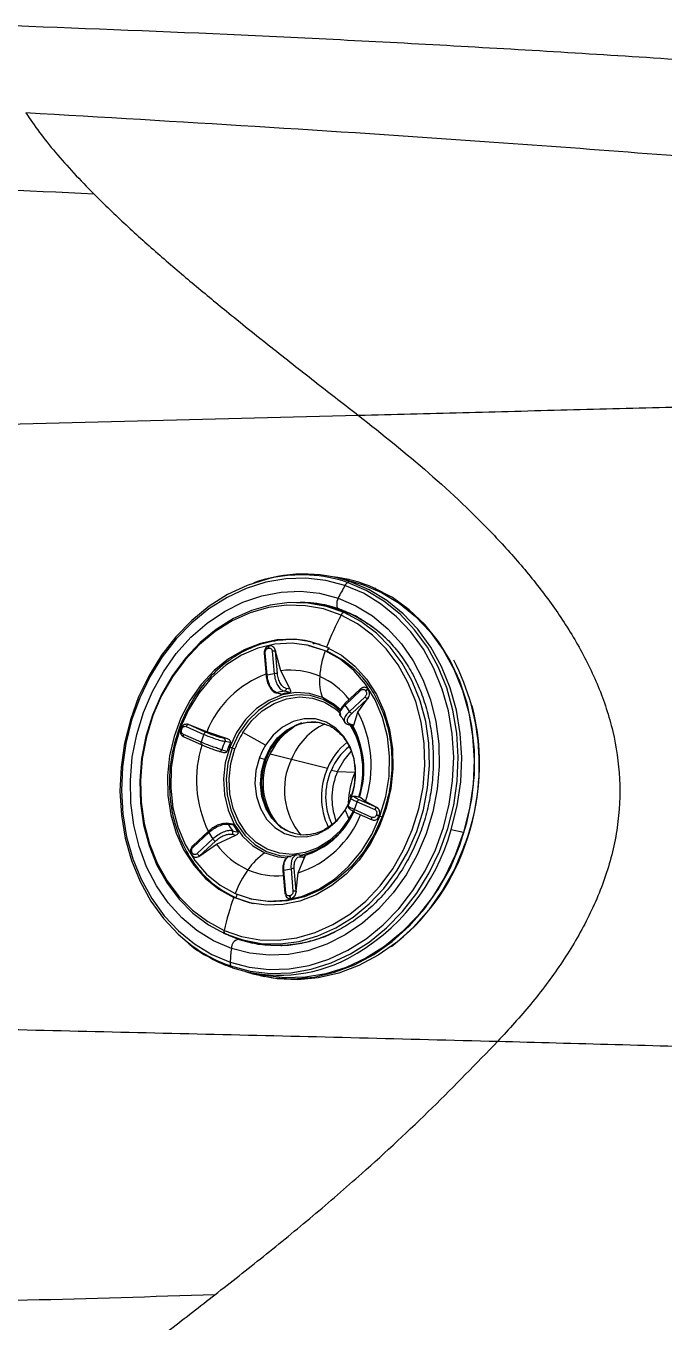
# Model space of a CAD drawing. Extents: x 939 to 1039, y 781 to 934.
# Drawn here: x 986.02 to 989.17, y 815.58 to 821.97 of the extents above; entities that cross this region are included whole.
import ezdxf

# ---------------------------------------------------------------- set-up
doc = ezdxf.new("R2010")
doc.units = 0
doc.header["$MEASUREMENT"] = 0
doc.layers.add('1', color=4, linetype='Continuous')

# ---------------------------------------------------------------- blocks, each defined once
blk = doc.blocks.new('Envoy')
at = {"layer": '1', "color": 3, "linetype": 'Continuous', "lineweight": 25}
for p, q in [((48.9506, 20.0652), (48.8899, 20.0786)), ((48.9506, 20.0652), (49.0271, 20.0438)), ((48.96, 20.0671), (48.9514, 20.069)), ((49.0914, 20.0241), (49.0834, 20.0259)), ((48.7017, 19.9547), (48.7192, 19.9549)), ((48.83, 19.9402), (48.8059, 19.9447)), ((48.9602, 19.8999), (48.9361, 19.9044)), ((48.7551, 19.7445), (48.7445, 19.7465)), ((48.7608, 19.7424), (48.8527, 19.7142)), ((49.1398, 19.7797), (49.1332, 19.7859)), ((48.5413, 19.7044), (48.5508, 19.5937)), ((48.5562, 19.5961), (48.5467, 19.7069)), ((48.5615, 19.7295), (48.5632, 19.7299)), ((48.5672, 19.74), (48.5655, 19.7397)), ((48.5814, 19.7141), (48.591, 19.6033)), ((48.5979, 19.7147), (48.5965, 19.7205)), ((48.5965, 19.7205), (48.5975, 19.7148)), ((48.607, 19.604), (48.5975, 19.7148)), ((48.5975, 19.7148), (48.5979, 19.7147)), ((48.6234, 19.6177), (48.5979, 19.7147)), ((48.8524, 19.7328), (48.8525, 19.7331)), ((48.669, 19.527), (48.6234, 19.6177)), ((48.6043, 19.5095), (48.6299, 19.5034)), ((48.6686, 19.5114), (48.6409, 19.5171)), ((48.669, 19.527), (48.6502, 19.5309)), ((49.017, 19.5289), (48.9395, 19.4565)), ((48.9412, 19.4492), (49.0187, 19.5216)), ((49.0391, 19.4902), (48.9616, 19.4178)), ((49.0418, 19.5193), (49.0428, 19.5177)), ((49.055, 19.5256), (49.056, 19.524)), ((48.9736, 19.4074), (49.0511, 19.4798)), ((49.0033, 19.4144), (49.0515, 19.4797)), ((49.0549, 19.4841), (49.0511, 19.4798)), ((49.0511, 19.4798), (49.0515, 19.4797)), ((49.0515, 19.4797), (49.0549, 19.4841)), ((48.983, 19.3506), (49.0033, 19.4144)), ((48.1307, 19.3339), (48.13, 19.332)), ((48.1347, 19.3293), (48.1354, 19.3312)), ((48.1356, 19.2998), (48.1407, 19.2945)), ((48.1451, 19.2919), (48.1407, 19.2945)), ((48.23, 19.266), (48.143, 19.3043)), ((48.1573, 19.3429), (48.2444, 19.3046)), ((48.168, 19.3525), (48.1628, 19.3541)), ((48.1628, 19.3541), (48.1676, 19.3526)), ((48.2546, 19.3143), (48.1676, 19.3526)), ((48.1676, 19.3526), (48.168, 19.3525)), ((48.2585, 19.3173), (48.168, 19.3525)), ((48.3612, 19.2822), (48.2585, 19.3173)), ((48.5476, 19.2507), (48.4367, 19.3135)), ((48.6836, 19.338), (48.6892, 19.3423)), ((48.9558, 19.3531), (48.9816, 19.3466)), ((48.983, 19.3506), (48.9646, 19.3553)), ((48.1446, 19.2921), (48.2316, 19.2538)), ((48.3612, 19.2822), (48.3428, 19.2854)), ((48.3748, 19.265), (48.3477, 19.2697)), ((48.3215, 19.2207), (48.3369, 19.2166)), ((48.3326, 19.2289), (48.3588, 19.2219)), ((48.5715, 19.2085), (48.6762, 19.183)), ((48.6762, 19.183), (48.8541, 19.1387)), ((48.8727, 19.1287), (48.9037, 19.1221)), ((48.9037, 19.1221), (48.9897, 19.1177)), ((48.9677, 18.9939), (48.9696, 19.0081)), ((49.0132, 18.9953), (48.9926, 18.9988)), ((48.9953, 18.9982), (49.0137, 18.9951)), ((49.0973, 18.9435), (49.0103, 18.9818)), ((49.0413, 18.9728), (49.0137, 18.9951)), ((48.5692, 18.9113), (48.5566, 18.935)), ((48.9407, 18.9307), (48.9593, 18.8881)), ((49.0726, 18.8952), (48.9856, 18.9335)), ((48.9872, 18.9213), (49.0742, 18.883)), ((49, 18.9721), (49.087, 18.9338)), ((49.0977, 18.9434), (49.0413, 18.9728)), ((49.0973, 18.9435), (49.1017, 18.9409)), ((49.0977, 18.9434), (49.0973, 18.9435)), ((49.1017, 18.9409), (49.0977, 18.9434)), ((48.3842, 18.8618), (48.3578, 18.8666)), ((48.3902, 18.8575), (48.3642, 18.8623)), ((49.0742, 18.883), (49.0747, 18.8828)), ((49.0796, 18.8813), (49.0747, 18.8828)), ((49.0953, 18.9088), (49.0946, 18.9069)), ((49.1094, 18.9037), (49.1087, 18.9018)), ((49.1125, 18.9012), (49.1233, 18.8988)), ((48.2667, 18.8276), (48.1892, 18.7552)), ((48.1909, 18.7479), (48.2684, 18.8204)), ((48.2888, 18.7889), (48.2113, 18.7165)), ((48.3062, 18.7628), (48.4021, 18.8076)), ((48.3836, 18.8122), (48.4021, 18.8076)), ((48.3857, 18.8292), (48.413, 18.8224)), ((49.464, 18.8353), (49.5247, 18.822)), ((48.1811, 18.7196), (48.1844, 18.7118)), ((48.1881, 18.7188), (48.1871, 18.7204)), ((48.1875, 18.7512), (48.1913, 18.7555)), ((48.2233, 18.7061), (48.3008, 18.7786)), ((48.2237, 18.706), (48.3062, 18.7628)), ((48.1836, 18.7126), (48.1846, 18.711)), ((48.2233, 18.7061), (48.2189, 18.7027)), ((48.2189, 18.7027), (48.2237, 18.706)), ((48.2237, 18.706), (48.2233, 18.7061)), ((48.6627, 18.7019), (48.6605, 18.7004)), ((48.7104, 18.71), (48.6941, 18.7075)), ((48.7092, 18.6217), (48.7405, 18.6969)), ((48.7179, 18.7085), (48.7381, 18.7044)), ((48.7217, 18.7006), (48.7405, 18.6969)), ((48.6336, 18.6324), (48.6432, 18.5216)), ((48.6486, 18.524), (48.639, 18.6348)), ((48.6738, 18.642), (48.6833, 18.5313)), ((48.6994, 18.5319), (48.6899, 18.6427)), ((48.6998, 18.5319), (48.7092, 18.6217)), ((48.6994, 18.5259), (48.6998, 18.5319)), ((48.6998, 18.5319), (48.6994, 18.5319)), ((48.6994, 18.5319), (48.6994, 18.5259)), ((48.3915, 18.5012), (48.4021, 18.4989)), ((48.4697, 18.4951), (48.4801, 18.4925)), ((48.6459, 18.5148), (48.6449, 18.5206)), ((48.6684, 18.5086), (48.6667, 18.5082)), ((48.6746, 18.4961), (48.6729, 18.4957)), ((48.4149, 18.2944), (48.3469, 18.3225)), ((48.3654, 18.3146), (48.418, 18.2937)), ((48.4804, 18.276), (48.4149, 18.2944)), ((48.4149, 18.2944), (48.418, 18.2937)), ((48.4425, 18.2894), (48.4662, 18.2834)), ((48.4626, 18.1328), (48.5233, 18.1195)), ((48.5225, 18.1155), (48.5437, 18.1109))]:
    blk.add_line(p, q, dxfattribs=at)
at = {"layer": '1', "color": 3, "linetype": 'Continuous', "lineweight": 25, "flags": 128}
for points in [[(48.5737, 20.074), (48.5561, 20.0699), (48.4572, 20.0387), (48.3613, 19.9938), (48.2699, 19.936), (48.1842, 19.8662), (48.1055, 19.7853), (48.035, 19.6945), (47.9736, 19.5952), (47.9224, 19.4888), (47.8819, 19.3768), (47.8529, 19.2609), (47.8357, 19.1428), (47.8305, 19.0242), (47.8376, 18.9068), (47.8567, 18.7924), (47.8876, 18.6825), (47.9298, 18.5789), (47.9827, 18.483), (48.0456, 18.3962), (48.1175, 18.3198), (48.1621, 18.2812)], [(48.9399, 20.0384), (48.8451, 20.0634), (48.7477, 20.0745), (48.6489, 20.0716), (48.5502, 20.0546), (48.453, 20.0239), (48.3589, 19.9798), (48.2691, 19.9231), (48.1849, 19.8545), (48.1076, 19.775), (48.0383, 19.6859), (47.9781, 19.5883), (47.9277, 19.4838), (47.888, 19.3738), (47.8594, 19.26), (47.8425, 19.1439), (47.8375, 19.0274), (47.8444, 18.9121), (47.8632, 18.7997), (47.8935, 18.6918), (47.935, 18.59), (47.987, 18.4958), (48.0487, 18.4105), (48.1193, 18.3354), (48.1978, 18.2717), (48.2829, 18.2201), (48.3735, 18.1815)], [(48.3797, 18.2495), (48.2922, 18.2871), (48.2102, 18.3377), (48.135, 18.4005), (48.0679, 18.4745), (48.0098, 18.5587), (47.9617, 18.6515), (47.9243, 18.7516), (47.8983, 18.8575), (47.884, 18.9673), (47.8817, 19.0795), (47.8914, 19.1922), (47.913, 19.3036), (47.9461, 19.412), (47.9901, 19.5158), (48.0445, 19.6131), (48.1083, 19.7026), (48.1805, 19.7828), (48.26, 19.8524), (48.3456, 19.9103), (48.4359, 19.9557), (48.5294, 19.9878), (48.6247, 20.0061), (48.7203, 20.0103), (48.8147, 20.0003), (48.9064, 19.9764)], [(48.3735, 18.1815), (48.4683, 18.1565), (48.5657, 18.1454), (48.6646, 18.1483), (48.7632, 18.1653), (48.8604, 18.196), (48.9545, 18.2401), (49.0444, 18.2968), (49.1285, 18.3654), (49.2058, 18.4449), (49.2751, 18.5341), (49.3354, 18.6316), (49.3857, 18.7361), (49.4255, 18.8461), (49.454, 18.96), (49.4709, 19.076), (49.4759, 19.1925), (49.469, 19.3078), (49.4502, 19.4202), (49.4199, 19.5281), (49.3784, 19.6299), (49.3265, 19.7242), (49.2647, 19.8094), (49.1941, 19.8845), (49.1156, 19.9483), (49.0305, 19.9998), (48.9399, 20.0384)], [(48.3762, 18.1631), (48.4727, 18.1376), (48.5719, 18.1263), (48.6725, 18.1293), (48.773, 18.1465), (48.8718, 18.1778), (48.9677, 18.2227), (49.0592, 18.2805), (49.1448, 18.3503), (49.2235, 18.4312), (49.294, 18.522), (49.3554, 18.6213), (49.4067, 18.7277), (49.4471, 18.8397), (49.4762, 18.9555), (49.4934, 19.0737), (49.4985, 19.1923), (49.4914, 19.3097), (49.4723, 19.4241), (49.4415, 19.534), (49.3993, 19.6376), (49.3463, 19.7335), (49.2835, 19.8203), (49.2116, 19.8967), (49.1317, 19.9616), (49.045, 20.0141), (48.9528, 20.0534)], [(48.4493, 18.1358), (48.4857, 18.1247), (48.5845, 18.1048), (48.6856, 18.0994), (48.7873, 18.1084), (48.8884, 18.1318), (48.9872, 18.1692), (49.0824, 18.22), (49.1726, 18.2836), (49.2564, 18.359), (49.3326, 18.445), (49.4001, 18.5405), (49.458, 18.6441), (49.5054, 18.7541), (49.5415, 18.8691), (49.5659, 18.9874), (49.5783, 19.1072), (49.5783, 19.2268), (49.5661, 19.3444), (49.5418, 19.4583), (49.5058, 19.5669), (49.4585, 19.6686), (49.4008, 19.7618), (49.3333, 19.8453), (49.2572, 19.9179), (49.1735, 19.9784), (49.0834, 20.0259)], [(49.464, 18.8353), (49.4933, 18.952), (49.5106, 19.0709), (49.5157, 19.1903), (49.5087, 19.3084), (49.4894, 19.4236), (49.4583, 19.5342), (49.4158, 19.6385), (49.3626, 19.7351), (49.2993, 19.8225), (49.2269, 19.8994), (49.1465, 19.9647), (49.0593, 20.0176), (48.9664, 20.0571)], [(49.0271, 20.0438), (49.12, 20.0042), (49.2072, 19.9514), (49.2876, 19.8861), (49.36, 19.8091), (49.4233, 19.7218), (49.4766, 19.6252), (49.519, 19.5209), (49.5501, 19.4103), (49.5694, 19.2951), (49.5765, 19.1769), (49.5713, 19.0575), (49.554, 18.9386), (49.5247, 18.822)], [(48.9361, 19.9044), (48.8486, 19.9351), (48.7575, 19.9516), (48.6645, 19.9539), (48.5711, 19.9417), (48.4789, 19.9154), (48.3895, 19.8753), (48.3045, 19.8222), (48.2252, 19.7569), (48.1531, 19.6807), (48.0893, 19.5947), (48.035, 19.5005), (47.9911, 19.3996), (47.9584, 19.2939), (47.9373, 19.185), (47.9283, 19.075), (47.9316, 18.9655), (47.947, 18.8586), (47.9743, 18.7561), (48.013, 18.6596), (48.0625, 18.571), (48.1219, 18.4915), (48.1903, 18.4228), (48.2663, 18.3658), (48.3488, 18.3216)], [(48.9207, 19.8925), (48.8347, 19.9226), (48.7453, 19.9388), (48.654, 19.941), (48.5622, 19.9291), (48.4717, 19.9032), (48.3839, 19.8639), (48.3004, 19.8117), (48.2226, 19.7476), (48.1517, 19.6727), (48.0891, 19.5883), (48.0358, 19.4958), (47.9927, 19.3967), (47.9605, 19.2929), (47.9398, 19.186), (47.931, 19.0779), (47.9342, 18.9704), (47.9493, 18.8654), (47.9761, 18.7647), (48.0142, 18.67), (48.0628, 18.5829), (48.1211, 18.5049), (48.1882, 18.4374), (48.263, 18.3814), (48.344, 18.338)], [(48.9064, 19.9764), (48.9939, 19.9388), (49.0759, 19.8882), (49.1511, 19.8254), (49.2182, 19.7514), (49.2763, 19.6673), (49.3244, 19.5744), (49.3618, 19.4743), (49.3878, 19.3684), (49.4021, 19.2586), (49.4044, 19.1464), (49.3947, 19.0337), (49.3731, 18.9223), (49.34, 18.8139), (49.296, 18.7102), (49.2416, 18.6128), (49.1778, 18.5233), (49.1056, 18.4432), (49.0261, 18.3735), (48.9405, 18.3156), (48.8502, 18.2702), (48.7567, 18.2381), (48.6614, 18.2199), (48.5658, 18.2156), (48.4714, 18.2256), (48.3797, 18.2495)], [(48.9602, 19.8999), (48.8739, 19.9302), (48.83, 19.9402)], [(48.9064, 19.9764), (48.9028, 19.9679), (48.9003, 19.959), (48.899, 19.9502), (48.8991, 19.942), (48.9005, 19.9347), (48.9031, 19.9289), (48.9069, 19.9248), (48.9115, 19.9227)], [(48.344, 18.338), (48.4299, 18.3079), (48.5194, 18.2917), (48.6107, 18.2895), (48.7024, 18.3014), (48.793, 18.3273), (48.8807, 18.3666), (48.9643, 18.4188), (49.0421, 18.4829), (49.1129, 18.5578), (49.1756, 18.6422), (49.2289, 18.7347), (49.272, 18.8338), (49.3042, 18.9376), (49.3248, 19.0445), (49.3336, 19.1526), (49.3305, 19.2601), (49.3153, 19.3651), (49.2885, 19.4658), (49.2505, 19.5605), (49.2019, 19.6476), (49.1435, 19.7256), (49.0764, 19.7931), (49.0017, 19.8491), (48.9207, 19.8925)], [(48.3488, 18.3216), (48.4364, 18.291), (48.5274, 18.2744), (48.6204, 18.2722), (48.7138, 18.2843), (48.806, 18.3107), (48.8954, 18.3507), (48.9805, 18.4038), (49.0597, 18.4691), (49.1319, 18.5454), (49.1956, 18.6313), (49.2499, 18.7256), (49.2938, 18.8264), (49.3265, 18.9322), (49.3476, 19.041), (49.3566, 19.1511), (49.3533, 19.2605), (49.3379, 19.3674), (49.3106, 19.47), (49.2719, 19.5664), (49.2224, 19.6551), (49.163, 19.7345), (49.0947, 19.8033), (49.0186, 19.8602), (48.9361, 19.9044)], [(48.8491, 19.7346), (48.7709, 19.761), (48.6893, 19.773), (48.6062, 19.7704), (48.5234, 19.7532), (48.4428, 19.7219), (48.3661, 19.677), (48.2951, 19.6196), (48.2314, 19.5511), (48.1764, 19.4729), (48.1313, 19.3867), (48.0971, 19.2945), (48.0746, 19.1984), (48.0642, 19.1005), (48.0663, 19.003), (48.0808, 18.908), (48.1073, 18.8178), (48.1453, 18.7342), (48.1939, 18.6592), (48.252, 18.5945), (48.3184, 18.5414), (48.3915, 18.5012)], [(48.8421, 19.7162), (48.7623, 19.7427), (48.6791, 19.7539), (48.5944, 19.7494), (48.5103, 19.7293), (48.4289, 19.6942), (48.3522, 19.6449), (48.2822, 19.5826), (48.2204, 19.5089), (48.1685, 19.4255), (48.1277, 19.3346)], [(48.7894, 19.7511), (48.7891, 19.7514), (48.7885, 19.7517)], [(48.8491, 19.7346), (48.9221, 19.6944), (48.9885, 19.6413), (49.0466, 19.5766), (49.0952, 19.5016), (49.1332, 19.418), (49.1597, 19.3278), (49.1742, 19.2328), (49.1763, 19.1353), (49.166, 19.0374), (49.1435, 18.9413), (49.1093, 18.8491), (49.0641, 18.7629), (49.0091, 18.6847), (48.9454, 18.6161), (48.8744, 18.5588), (48.7977, 18.5139), (48.7171, 18.4826), (48.6343, 18.4654), (48.5512, 18.4628), (48.4697, 18.4748), (48.3915, 18.5012)], [(49.1125, 18.9012), (49.1412, 18.9975), (49.157, 19.0967), (49.1596, 19.1965), (49.149, 19.2943), (49.1253, 19.3878), (49.0891, 19.4746), (49.0415, 19.5526), (48.9834, 19.62), (48.9164, 19.675), (48.8421, 19.7162)], [(48.8286, 19.4861), (48.7644, 19.5058), (48.6972, 19.5101), (48.6296, 19.4987), (48.5642, 19.4721), (48.5035, 19.4313), (48.4498, 19.3779), (48.4053, 19.314), (48.3715, 19.242)], [(48.9184, 19.418), (48.889, 19.4429), (48.8316, 19.4766), (48.7687, 19.4959), (48.703, 19.5), (48.6369, 19.4888), (48.5729, 19.4628), (48.5135, 19.4229), (48.4609, 19.3707), (48.4173, 19.3082), (48.3843, 19.2377)], [(48.4367, 19.3135), (48.4803, 19.3722), (48.5321, 19.4207), (48.5902, 19.4571), (48.6522, 19.4802), (48.716, 19.4891), (48.7791, 19.4834), (48.8392, 19.4634), (48.894, 19.4298), (48.92, 19.407)], [(48.9195, 19.424), (48.8873, 19.4517), (48.8286, 19.4861)], [(48.5441, 19.1822), (48.5712, 19.2382), (48.6077, 19.2866), (48.6519, 19.325), (48.7015, 19.3515), (48.754, 19.3648), (48.8068, 19.3641), (48.8372, 19.3571)], [(48.9702, 18.9912), (48.9872, 19.0547), (48.9921, 19.1199), (48.9845, 19.1837), (48.965, 19.2428), (48.9345, 19.2944), (48.8945, 19.3358), (48.847, 19.365), (48.7943, 19.3805), (48.7392, 19.3815), (48.6843, 19.368), (48.6324, 19.3407), (48.586, 19.301), (48.5476, 19.2507)], [(48.1277, 19.3346), (48.0991, 19.2383), (48.0832, 19.1391), (48.0806, 19.0394), (48.0913, 18.9416), (48.115, 18.8481), (48.1511, 18.7613), (48.1988, 18.6832), (48.2569, 18.6159), (48.3239, 18.5609), (48.3982, 18.5196)], [(48.1317, 19.334), (48.131, 19.334), (48.1307, 19.334), (48.1307, 19.3338), (48.1311, 19.3334), (48.1317, 19.333), (48.1327, 19.3325), (48.1339, 19.3319), (48.1354, 19.3312)], [(48.5786, 19.2399), (48.6157, 19.2885), (48.6604, 19.3268)], [(48.6604, 19.3268), (48.6605, 19.3269), (48.67, 19.3331)], [(48.3715, 19.242), (48.3498, 19.1646), (48.3411, 19.0849), (48.3457, 19.0059), (48.3634, 18.9307), (48.3934, 18.8621), (48.4348, 18.8027), (48.4858, 18.7549), (48.5445, 18.7205)], [(48.3843, 19.2377), (48.3631, 19.162), (48.3546, 19.084), (48.359, 19.0067), (48.3763, 18.9331), (48.4057, 18.8659), (48.4462, 18.8079), (48.4961, 18.7611), (48.5536, 18.7274), (48.6164, 18.7082), (48.6716, 18.7037)], [(48.9593, 18.8881), (48.9157, 18.8295), (48.8639, 18.781), (48.8058, 18.7445), (48.7438, 18.7214), (48.68, 18.7125), (48.6169, 18.7182), (48.5568, 18.7382), (48.502, 18.7719), (48.4546, 18.8178), (48.4163, 18.8744), (48.3886, 18.9395), (48.3724, 19.0106), (48.3685, 19.0851), (48.377, 19.1602), (48.3975, 19.2331)], [(48.3217, 19.2207), (48.325, 19.2198), (48.341, 19.2155)], [(48.5181, 19.1902), (48.5011, 19.1267), (48.4962, 19.0615), (48.5037, 18.9977), (48.5232, 18.9385), (48.5537, 18.887), (48.5938, 18.8456), (48.6413, 18.8164), (48.6939, 18.8009), (48.7491, 18.7999), (48.804, 18.8133), (48.8559, 18.8406), (48.9022, 18.8804), (48.9407, 18.9307)], [(48.6828, 18.8173), (48.6627, 18.8249), (48.6171, 18.8526), (48.5787, 18.8921), (48.5493, 18.9414), (48.5305, 18.9979), (48.5233, 19.059), (48.5279, 19.1215), (48.5441, 19.1822)], [(48.9037, 19.1221), (48.9338, 19.1762), (48.9701, 19.2193)], [(48.3982, 18.5196), (48.4779, 18.4931), (48.5612, 18.482), (48.6459, 18.4865), (48.73, 18.5065), (48.8113, 18.5417), (48.888, 18.591), (48.9581, 18.6532), (49.0198, 18.727), (49.0717, 18.8103), (49.1125, 18.9012)], [(49.1233, 18.8988), (49.0825, 18.8079), (49.0306, 18.7245), (48.9688, 18.6507), (48.8987, 18.5884), (48.822, 18.5391), (48.7406, 18.5039), (48.6564, 18.4838), (48.5717, 18.4793), (48.4884, 18.4905), (48.4801, 18.4925)], [(49.5247, 18.822), (49.484, 18.7093), (49.4324, 18.6021), (49.3707, 18.5022), (49.2997, 18.4108), (49.2204, 18.3294), (49.1342, 18.2591), (49.0421, 18.2009), (48.9456, 18.1558), (48.8461, 18.1243), (48.745, 18.1069), (48.6437, 18.1039), (48.5438, 18.1153), (48.5233, 18.1195)], [(49.5265, 18.7495), (49.4792, 18.6394), (49.4213, 18.5359), (49.3538, 18.4404), (49.2776, 18.3543), (49.1938, 18.279), (49.1036, 18.2154), (49.0084, 18.1645), (48.9096, 18.1272), (48.8085, 18.1038), (48.7067, 18.0947), (48.6057, 18.1002), (48.5437, 18.1109)], [(48.5445, 18.7205), (48.6087, 18.7008), (48.6569, 18.6962)], [(49.5265, 18.7495), (49.5275, 18.7493), (49.5283, 18.7492), (49.529, 18.7491), (49.5295, 18.7491), (49.5298, 18.7492), (49.5299, 18.7493), (49.5298, 18.7495), (49.5296, 18.7498)], [(48.4021, 18.4989), (48.4803, 18.4725), (48.4892, 18.4704)], [(48.6486, 18.524), (48.6468, 18.5236), (48.6453, 18.5232), (48.6442, 18.5227), (48.6435, 18.5222), (48.6432, 18.5218), (48.6433, 18.5213), (48.6439, 18.521), (48.6449, 18.5206)], [(48.418, 18.2937), (48.4784, 18.2765), (48.4835, 18.2753)]]:
    blk.add_lwpolyline(points, dxfattribs=at)
at = {"layer": '1', "color": 3, "linetype": 'Continuous', "lineweight": 25}
for centre, radius, start, end in [((48.7374, 19.3751), 0.7195, 71.43643, 110.11438), ((48.7265, 19.3886), 0.7022, 71.20275, 102.56898), ((48.8017, 19.3868), 0.6984, 66.21429, 83.72986), ((50.1946, 19.3208), 1.4455, 150.23365, 153.02668), ((48.9809, 20.0162), 0.0466, 127.05095, 151.5768), ((48.9638, 20.0398), 0.0175, 81.44011, 128.95648), ((48.718, 19.3579), 0.5971, 71.08676, 89.88391), ((48.7212, 19.3566), 0.5976, 77.63464, 89.99929), ((50.3351, 19.1556), 1.5949, 152.48039, 158.71242), ((48.9376, 19.8866), 0.0179, 94.77841, 160.9426), ((48.7116, 19.3363), 0.616, 54.41587, 66.19828), ((48.6921, 19.3085), 0.65, 47.26232, 54.44211), ((48.7843, 19.7469), 0.00429, 53.7029, 84.03671), ((48.734, 19.3016), 0.4533, 79.46759, 83.09591), ((48.5464, 19.7003), 0.00655, 87.10721, 140.90304), ((48.57, 19.7321), 0.00883, 120.58547, 196.89932), ((48.5714, 19.7325), 0.00858, 117.46273, 197.60684), ((48.5915, 19.6674), 0.0478, 82.7638, 102.17964), ((49.2674, 19.5593), 0.4533, 159.74525, 176.04436), ((50.2798, 19.1781), 1.5244, 158.68418, 159.41001), ((48.6708, 19.2621), 0.3588, 66.27115, 97.58921), ((48.4832, 19.1543), 1.1191, 338.79387, 27.44937), ((48.7246, 19.1294), 0.5026, 110.30404, 158.04593), ((48.5559, 19.5896), 0.00658, 87.23629, 140.77396), ((48.6489, 19.2366), 0.3713, 98.98021, 104.45654), ((48.601, 19.5567), 0.0478, 82.7639, 102.17945), ((49.0643, 19.5695), 0.25, 175.17673, 199.47779), ((48.6555, 19.2347), 0.39, 38.37514, 65.83908), ((48.6856, 19.2095), 0.3108, 98.27172, 105.17042), ((48.7122, 19.2037), 0.3108, 98.07294, 105.37024), ((49.0233, 19.5266), 0.00677, 159.98451, 226.60197), ((49.0608, 19.5033), 0.0254, 211.10516, 247.46912), ((49.0574, 19.5036), 0.0221, 96.32692, 134.78441), ((49.0584, 19.502), 0.0221, 96.33632, 134.75812), ((48.9458, 19.4541), 0.00676, 159.96077, 226.63403), ((48.5845, 19.1957), 0.4376, 30.48706, 35.39705), ((48.4466, 19.1569), 1.157, 339.39818, 14.51803), ((48.8367, 19.0962), 0.2869, 112.86977, 149.22569), ((48.9833, 19.4309), 0.0254, 211.11871, 247.45662), ((48.5, 19.1486), 0.5691, 342.00952, 27.83687), ((48.1378, 19.3401), 0.0113, 226.10511, 254.09562), ((48.1511, 19.2991), 0.00957, 147.44799, 227.47391), ((48.1694, 19.3404), 0.0123, 98.38745, 168.07501), ((48.7831, 19.0828), 0.5826, 157.61596, 161.67261), ((48.2564, 19.3021), 0.0124, 98.40819, 168.06652), ((48.8211, 19.0763), 0.4517, 148.32126, 159.69494), ((48.9807, 19.0579), 0.3292, 115.31749, 157.66718), ((48.6006, 19.1276), 0.4279, 342.09951, 31.65352), ((48.5919, 19.1296), 0.4397, 342.2501, 30.53136), ((48.5822, 19.1317), 0.4508, 342.38283, 29.27993), ((48.779, 19.079), 0.5715, 162.06, 206.16121), ((48.2376, 19.2609), 0.00913, 146.16745, 233.08057), ((48.7981, 19.0794), 0.4889, 157.0959, 162.19367), ((48.8245, 19.0737), 0.4887, 156.94706, 162.34148), ((48.0335, 18.2149), 1.0812, 71.07031, 71.7852), ((47.9728, 18.0385), 1.2678, 70.43191, 71.06196), ((48.8368, 19.0722), 0.3399, 148.32327, 159.69342), ((48.8552, 19.0644), 0.3195, 146.02645, 224.24081), ((48.858, 19.0675), 0.3284, 148.32385, 159.69355), ((48.5932, 19.2079), 0.0352, 94.87981, 114.47566), ((49.1518, 19.0125), 0.3233, 128.81781, 157.02568), ((49.1463, 19.0126), 0.2972, 129.13342, 157.01438), ((48.6017, 19.417), 0.2417, 249.75734, 256.22373), ((48.8489, 19.0661), 0.3203, 158.88543, 204.15402), ((48.5497, 19.2024), 0.0209, 254.59299, 271.08477), ((48.9887, 19.0311), 0.3474, 154.07622, 220.0529), ((49.167, 18.9966), 0.3436, 155.57888, 205.77346), ((49.16, 18.9982), 0.3155, 155.58085, 205.71178), ((49.1959, 18.9906), 0.3204, 155.77767, 200.36322), ((49.3645, 18.9545), 0.4088, 156.46566, 178.25556), ((49.0121, 18.9696), 0.0124, 98.4085, 168.06703), ((48.6363, 19.0786), 0.3794, 282.58574, 335.99467), ((48.6249, 19.0829), 0.393, 286.71362, 336.27301), ((48.6546, 19.1074), 0.3363, 328.29097, 335.21353), ((48.5812, 19.1218), 0.4445, 328.27645, 333.82821), ((48.9937, 18.9283), 0.00957, 147.43116, 227.4929), ((48.447, 19.1553), 0.5825, 337.61549, 341.67308), ((49.0991, 18.9313), 0.0123, 98.38827, 168.07418), ((48.6827, 19.0452), 0.3673, 209.85767, 216.02759), ((48.7093, 19.0394), 0.3673, 209.67913, 216.20542), ((48.555, 19.0964), 0.499, 287.99334, 338.13946), ((49.0807, 18.89), 0.00957, 147.445, 227.47839), ((49.1386, 19.0072), 0.1096, 246.32395, 254.17941), ((49.1395, 19.0097), 0.1101, 246.35287, 254.16735), ((48.2697, 18.8241), 0.00397, 103.42851, 250.88942), ((48.6447, 19.0419), 0.4367, 210.48422, 215.40399), ((48.3105, 18.802), 0.0254, 211.11848, 247.44362), ((48.4652, 19.1146), 1.0372, 298.10861, 344.37702), ((48.1914, 18.7137), 0.0079, 122.61499, 188.47167), ((48.1956, 18.7528), 0.00677, 159.98522, 226.60236), ((48.6222, 18.9949), 0.392, 216.29477, 245.80094), ((48.7453, 18.4372), 0.3472, 125.31787, 144.8092), ((48.5308, 19.1061), 1.0605, 306.99523, 340.36504), ((48.1903, 18.7134), 0.00587, 112.15782, 212.31591), ((48.233, 18.7296), 0.0254, 211.10618, 247.4681), ((48.8746, 18.3391), 0.5095, 144.17636, 159.24755), ((48.6057, 18.9651), 0.3581, 246.2549, 274.80595), ((48.6387, 18.6282), 0.00656, 87.13698, 140.83179), ((48.5811, 19.0011), 0.3709, 278.98153, 284.46264), ((48.6838, 18.5953), 0.0478, 82.76392, 102.17943), ((48.6934, 18.4845), 0.0478, 82.7822, 102.17791), ((49.8082, 18.0004), 1.5027, 160.53218, 167.01651), ((49.8633, 17.9843), 1.5491, 159.88724, 160.59937), ((48.683, 18.5085), 0.0163, 180.93905, 231.67676), ((48.6847, 18.5088), 0.0163, 180.93662, 231.68666), ((48.3555, 18.3325), 0.0128, 154.38326, 238.63159), ((48.6116, 18.8428), 0.7193, 231.32473, 250.89849), ((48.4236, 18.2513), 0.0439, 101.43049, 182.35299), ((48.6137, 18.8937), 0.6279, 256.40703, 296.33237), ((49.6866, 18.0967), 1.3158, 173.3294, 176.30258), ((48.4124, 18.1778), 0.039, 174.5199, 202.16182), ((48.3899, 18.1683), 0.0146, 200.98159, 254.87457), ((48.616, 18.8498), 0.7326, 251.70603, 297.45954)]:
    blk.add_arc(centre, radius, start, end, dxfattribs=at)
for points, knots in [([(51.8043, 22.5428), (51.4267, 22.5706), (50.6706, 22.6265), (49.5472, 22.6949), (48.4272, 22.7534), (47.6838, 22.7821), (47.3121, 22.7965)], [0, 0, 0, 0, 0.2496242, 0.4998664, 0.7498963, 1, 1, 1, 1]), ([(47.3666, 22.3679), (47.3881, 22.3361), (47.4313, 22.2723), (47.5114, 22.173), (47.6012, 22.0712), (47.6687, 22.0021), (47.7025, 21.9676)], [0, 0, 0, 0, 0.247934, 0.4975429, 0.7482914, 1, 1, 1, 1]), ([(51.9054, 22.0458), (51.6503, 22.0675), (51.1391, 22.111), (50.3824, 22.1706), (49.1246, 22.2644), (48.12, 22.3235), (47.3666, 22.3679)], [0, 0, 0, 0, 0.166218, 0.333078, 0.499868, 1, 1, 1, 1]), ([(47.7025, 21.9676), (47.3675, 21.983), (46.6977, 22.0137), (45.7994, 22.0355), (45.0072, 22.0421), (44.3241, 22.0397), (43.8615, 22.0314), (43.6305, 22.0273)], [0, 0, 0, 0, 0.250759, 0.501469, 0.668258, 0.834342, 1, 1, 1, 1]), ([(47.7025, 21.9676), (47.7545, 21.9168), (47.8587, 21.8149), (48.0268, 21.6653), (48.1967, 21.5204), (48.3849, 21.3656), (48.5875, 21.2037), (48.8009, 21.0362), (48.9394, 20.9288), (49.0073, 20.8762)], [0, 0, 0, 0, 0.126644, 0.254028, 0.381771, 0.509266, 0.677501, 0.841864, 1, 1, 1, 1]), ([(56.2011, 21.087), (55.9749, 21.0795), (55.5199, 21.0643), (54.8354, 21.0421), (54.2072, 21.0223), (53.6397, 21.0047), (53.1403, 20.9896), (52.6604, 20.9754), (52.1571, 20.9608), (51.6308, 20.9458), (51.0824, 20.9306), (50.5512, 20.9162), (50.032, 20.9025), (49.5171, 20.8892), (49.1778, 20.8805), (49.0073, 20.8762)], [0, 0, 0, 0, 0.0871611, 0.1753699, 0.2652968, 0.3329377, 0.4001145, 0.4655191, 0.5281642, 0.608014, 0.6870688, 0.7642561, 0.8417764, 0.9204998, 1, 1, 1, 1]), ([(49.0073, 20.8762), (48.6646, 20.8675), (47.9766, 20.8502), (47.1226, 20.8289), (46.4239, 20.8112), (45.8839, 20.7974), (45.3281, 20.7829), (44.9433, 20.7726), (44.7497, 20.7673)], [0, 0, 0, 0, 0.24452, 0.490881, 0.61587, 0.741882, 0.870175, 1, 1, 1, 1]), ([(49.0073, 20.8762), (49.1239, 20.7833), (49.3571, 20.5974), (49.6278, 20.341), (49.828, 20.1185), (49.9669, 19.9404), (50.0905, 19.7494), (50.1931, 19.5433), (50.2666, 19.3214), (50.3014, 19.0859), (50.2897, 18.8437), (50.2312, 18.6057), (50.1336, 18.3797), (50.0065, 18.1691), (49.859, 17.9722), (49.7488, 17.8521), (49.6936, 17.7919)], [0, 0, 0, 0, 0.124231, 0.248509, 0.310689, 0.372854, 0.434956, 0.497017, 0.559016, 0.620875, 0.682855, 0.745395, 0.808313, 0.87177, 0.935778, 1, 1, 1, 1]), ([(48.9102, 19.9231), (48.9238, 19.918), (48.9639, 19.903), (49.0124, 19.8795), (49.0445, 19.8559), (49.0531, 19.8496)], [0, 0, 0, 0, 0.271664, 0.805583, 1, 1, 1, 1]), ([(49.0531, 19.8496), (49.0683, 19.8393), (49.1076, 19.8127), (49.1641, 19.758), (49.2219, 19.6878), (49.2713, 19.6089), (49.312, 19.5227), (49.3431, 19.4306), (49.3644, 19.3338), (49.3755, 19.2337), (49.3762, 19.1318), (49.3665, 19.0296), (49.3466, 18.9285), (49.3167, 18.8301), (49.2774, 18.7358), (49.2291, 18.6469), (49.1727, 18.5647), (49.1089, 18.4905), (49.0387, 18.4252), (48.9631, 18.3699), (48.8832, 18.3253), (48.8002, 18.2917), (48.7152, 18.2709), (48.6496, 18.2616), (48.613, 18.2633), (48.6048, 18.2637)], [0, 0, 0, 0, 0.0292422, 0.0751597, 0.1209799, 0.166711, 0.2123681, 0.2579696, 0.3035317, 0.3490666, 0.3945842, 0.4400886, 0.4855842, 0.5310723, 0.5765527, 0.6220278, 0.6675002, 0.7129749, 0.7584605, 0.8039709, 0.8495246, 0.8951419, 0.9408457, 0.9866532, 1, 1, 1, 1]), ([(48.7721, 19.7591), (48.7668, 19.7608), (48.7272, 19.7736), (48.6478, 19.7735), (48.5386, 19.7569), (48.4325, 19.7133), (48.334, 19.6473), (48.2473, 19.5606), (48.1739, 19.4575), (48.1402, 19.3784), (48.1233, 19.3389)], [0, 0, 0, 0, 0.021408, 0.161206, 0.301006, 0.440805, 0.580603, 0.720403, 0.860201, 1, 1, 1, 1]), ([(48.7848, 19.7512), (48.7841, 19.7514), (48.7827, 19.7518), (48.7831, 19.7521), (48.7844, 19.752), (48.7849, 19.752)], [0, 0, 0, 0, 0.38283, 0.78714, 1, 1, 1, 1]), ([(48.7849, 19.752), (48.7851, 19.752), (48.7859, 19.752), (48.7874, 19.7518), (48.7885, 19.7517)], [0, 0, 0, 0, 0.259887, 1, 1, 1, 1]), ([(48.5641, 19.739), (48.5624, 19.7385), (48.559, 19.7375), (48.5528, 19.7337), (48.5464, 19.7268), (48.5425, 19.7179), (48.5411, 19.7104), (48.5412, 19.7066), (48.5413, 19.7047)], [0, 0, 0, 0, 0.130486, 0.257452, 0.505103, 0.750219, 0.873992, 1, 1, 1, 1]), ([(48.5467, 19.7069), (48.5468, 19.7097), (48.5469, 19.7155), (48.5508, 19.7228), (48.5559, 19.7277), (48.5597, 19.7289), (48.5615, 19.7295)], [0, 0, 0, 0, 0.279533, 0.55903, 0.7794222, 1, 1, 1, 1]), ([(48.5632, 19.7299), (48.5657, 19.73), (48.5706, 19.7303), (48.5765, 19.7263), (48.5803, 19.7206), (48.581, 19.7162), (48.5814, 19.7141)], [0, 0, 0, 0, 0.279659, 0.559231, 0.779607, 1, 1, 1, 1]), ([(48.5965, 19.7205), (48.5951, 19.7237), (48.5923, 19.7301), (48.5852, 19.7369), (48.5766, 19.7409), (48.5705, 19.7404), (48.5675, 19.7401)], [0, 0, 0, 0, 0.246621, 0.499406, 0.752581, 1, 1, 1, 1]), ([(48.8527, 19.7142), (48.8842, 19.6978), (48.947, 19.665), (49.0268, 19.5884), (49.092, 19.4954), (49.1393, 19.3873), (49.1672, 19.2689), (49.174, 19.1447), (49.1614, 19.0188), (49.136, 18.9388), (49.1233, 18.8988)], [0, 0, 0, 0, 0.125, 0.25, 0.374999, 0.500001, 0.624999, 0.75, 0.875001, 1, 1, 1, 1]), ([(48.5508, 19.5947), (48.5514, 19.5898), (48.5525, 19.5801), (48.5573, 19.5609), (48.5666, 19.5387), (48.579, 19.5219), (48.59, 19.513), (48.5956, 19.511), (48.5984, 19.51)], [0, 0, 0, 0, 0.126051, 0.249645, 0.49439, 0.742278, 0.869448, 1, 1, 1, 1]), ([(48.6043, 19.5095), (48.5989, 19.512), (48.5881, 19.5169), (48.5728, 19.5378), (48.5608, 19.5654), (48.5577, 19.5859), (48.5562, 19.5961)], [0, 0, 0, 0, 0.249978, 0.499962, 0.749967, 1, 1, 1, 1]), ([(48.591, 19.6033), (48.5925, 19.5931), (48.5954, 19.5726), (48.6074, 19.545), (48.6232, 19.5241), (48.635, 19.5195), (48.6409, 19.5171)], [0, 0, 0, 0, 0.250018, 0.500029, 0.750017, 1, 1, 1, 1]), ([(48.6502, 19.5309), (48.6452, 19.5329), (48.6352, 19.5369), (48.6215, 19.5545), (48.6109, 19.578), (48.6083, 19.5954), (48.607, 19.604)], [0, 0, 0, 0, 0.249813, 0.500223, 0.750499, 1, 1, 1, 1]), ([(48.5945, 19.5134), (48.5952, 19.5126), (48.5964, 19.511), (48.599, 19.5096), (48.6016, 19.5091), (48.6034, 19.5094), (48.6043, 19.5095)], [0, 0, 0, 0, 0.2595, 0.51899, 0.768507, 1, 1, 1, 1]), ([(48.6192, 19.506), (48.6194, 19.5058), (48.6204, 19.5051), (48.6225, 19.5042), (48.6251, 19.5033), (48.6277, 19.503), (48.6291, 19.5033), (48.6299, 19.5034)], [0, 0, 0, 0, 0.060665, 0.34013, 0.578664, 0.791671, 1, 1, 1, 1]), ([(48.6502, 19.5309), (48.6502, 19.5301), (48.6502, 19.5285), (48.6495, 19.5254), (48.6479, 19.5218), (48.6453, 19.5191), (48.6429, 19.5176), (48.6416, 19.5173), (48.6409, 19.5171)], [0, 0, 0, 0, 0.1247825, 0.2494189, 0.4999979, 0.7506577, 0.8753141, 1, 1, 1, 1]), ([(48.6686, 19.5114), (48.6692, 19.5116), (48.6706, 19.5119), (48.6719, 19.513), (48.6727, 19.5146), (48.673, 19.5174), (48.6722, 19.5216), (48.6701, 19.5251), (48.669, 19.527)], [0, 0, 0, 0, 0.094247, 0.190505, 0.298294, 0.424506, 0.70159, 1, 1, 1, 1]), ([(49.0401, 19.5362), (49.038, 19.5364), (49.0338, 19.5368), (49.0275, 19.5354), (49.0216, 19.5327), (49.0183, 19.5298), (49.0166, 19.5284)], [0, 0, 0, 0, 0.251156, 0.501708, 0.751066, 1, 1, 1, 1]), ([(49.0187, 19.5216), (49.0208, 19.5232), (49.0252, 19.5263), (49.0322, 19.5265), (49.038, 19.524), (49.0406, 19.5208), (49.0418, 19.5193)], [0, 0, 0, 0, 0.279501, 0.559028, 0.779422, 1, 1, 1, 1]), ([(49.055, 19.5256), (49.053, 19.528), (49.0489, 19.533), (49.0405, 19.5366), (49.0315, 19.5369), (49.0261, 19.534), (49.0235, 19.5327)], [0, 0, 0, 0, 0.247534, 0.500823, 0.753653, 1, 1, 1, 1]), ([(49.0428, 19.5177), (49.044, 19.5153), (49.0463, 19.5104), (49.0459, 19.5021), (49.0434, 19.4951), (49.0405, 19.4918), (49.0391, 19.4902)], [0, 0, 0, 0, 0.2796549, 0.5592249, 0.7795872, 1, 1, 1, 1]), ([(49.0549, 19.4842), (49.0565, 19.4872), (49.0597, 19.4933), (49.0614, 19.5042), (49.0606, 19.5151), (49.0575, 19.5211), (49.056, 19.524)], [0, 0, 0, 0, 0.246583, 0.499384, 0.752569, 1, 1, 1, 1]), ([(48.9397, 19.4564), (48.9346, 19.451), (48.9244, 19.4402), (48.9158, 19.4234), (48.9127, 19.4087), (48.9157, 19.4018), (48.9172, 19.3987)], [0, 0, 0, 0, 0.257752, 0.515419, 0.776447, 1, 1, 1, 1]), ([(48.9179, 19.3968), (48.9177, 19.3969), (48.9136, 19.3992), (48.9145, 19.4106), (48.9218, 19.4289), (48.9347, 19.4424), (48.9412, 19.4492)], [0, 0, 0, 0, 0.0145178, 0.3429937, 0.6714791, 1, 1, 1, 1]), ([(48.6699, 19.3328), (48.6845, 19.3408), (48.7141, 19.3569), (48.7614, 19.3665), (48.8028, 19.367), (48.8267, 19.359), (48.8357, 19.356)], [0, 0, 0, 0, 0.269357, 0.547505, 0.829223, 1, 1, 1, 1]), ([(48.917, 19.3976), (48.9228, 19.3894), (48.9301, 19.3788), (48.9368, 19.3674), (48.9382, 19.3648)], [0, 0, 0, 0, 0.779225, 1, 1, 1, 1]), ([(48.9616, 19.4178), (48.9552, 19.4111), (48.9425, 19.3977), (48.9338, 19.3788), (48.9366, 19.3702), (48.9379, 19.3661)], [0, 0, 0, 0, 0.340779, 0.681521, 1, 1, 1, 1]), ([(48.9379, 19.3657), (48.9401, 19.3628), (48.9444, 19.3568), (48.9524, 19.3541), (48.9564, 19.3527)], [0, 0, 0, 0, 0.496128, 1, 1, 1, 1]), ([(48.9646, 19.3553), (48.9604, 19.3572), (48.9522, 19.3609), (48.9506, 19.3739), (48.9573, 19.3902), (48.9682, 19.4017), (48.9736, 19.4074)], [0, 0, 0, 0, 0.249815, 0.500222, 0.750483, 1, 1, 1, 1]), ([(48.1233, 19.3389), (48.1103, 19.2977), (48.0841, 19.2153), (48.0711, 19.0856), (48.0782, 18.9577), (48.1069, 18.8357), (48.1556, 18.7243), (48.2228, 18.6285), (48.305, 18.5496), (48.3697, 18.5158), (48.4021, 18.4989)], [0, 0, 0, 0, 0.125, 0.249999, 0.375, 0.5, 0.625, 0.75, 0.875, 1, 1, 1, 1]), ([(48.13, 19.3319), (48.1294, 19.3301), (48.1282, 19.3264), (48.1275, 19.3187), (48.1289, 19.3092), (48.1333, 19.3011), (48.1383, 19.296), (48.1414, 19.2943), (48.143, 19.2935)], [0, 0, 0, 0, 0.125581, 0.249094, 0.494064, 0.741997, 0.869192, 1, 1, 1, 1]), ([(48.1628, 19.3541), (48.1596, 19.3543), (48.1532, 19.3547), (48.1441, 19.3506), (48.1363, 19.3437), (48.1332, 19.3372), (48.1317, 19.334)], [0, 0, 0, 0, 0.246607, 0.499378, 0.752588, 1, 1, 1, 1]), ([(48.143, 19.3043), (48.1409, 19.3056), (48.1367, 19.3082), (48.1336, 19.3153), (48.1329, 19.3227), (48.1341, 19.3271), (48.1347, 19.3293)], [0, 0, 0, 0, 0.27947, 0.559014, 0.779396, 1, 1, 1, 1]), ([(48.1354, 19.3312), (48.1367, 19.3338), (48.1392, 19.3389), (48.1455, 19.3432), (48.1519, 19.3446), (48.1555, 19.3435), (48.1573, 19.3429)], [0, 0, 0, 0, 0.279652, 0.559199, 0.779568, 1, 1, 1, 1]), ([(48.2444, 19.3046), (48.2529, 19.301), (48.2701, 19.2937), (48.2999, 19.2828), (48.328, 19.2737), (48.3411, 19.2711), (48.3477, 19.2697)], [0, 0, 0, 0, 0.250035, 0.50004, 0.750027, 1, 1, 1, 1]), ([(48.3428, 19.2854), (48.3372, 19.2865), (48.326, 19.2889), (48.302, 19.2962), (48.2765, 19.3051), (48.2619, 19.3113), (48.2546, 19.3143)], [0, 0, 0, 0, 0.2498169, 0.5002217, 0.7504957, 1, 1, 1, 1]), ([(48.5914, 19.2435), (48.5969, 19.2519), (48.6132, 19.2767), (48.6435, 19.3105), (48.671, 19.3294), (48.6836, 19.338)], [0, 0, 0, 0, 0.218782, 0.644423, 1, 1, 1, 1]), ([(48.8357, 19.356), (48.8419, 19.3544), (48.8636, 19.3489), (48.8969, 19.3271), (48.9333, 19.2918), (48.9619, 19.2467), (48.9815, 19.1948), (48.9913, 19.1382), (48.9907, 19.0796), (48.9821, 19.0304), (48.9725, 19.0022), (48.9692, 18.9926)], [0, 0, 0, 0, 0.051727, 0.181117, 0.309461, 0.436263, 0.561832, 0.686659, 0.811085, 0.93528, 1, 1, 1, 1]), ([(48.9646, 19.3553), (48.964, 19.3548), (48.9629, 19.3539), (48.9603, 19.3529), (48.958, 19.3524), (48.9567, 19.353), (48.9565, 19.353)], [0, 0, 0, 0, 0.234215, 0.468271, 0.939074, 1, 1, 1, 1]), ([(48.9805, 19.3467), (48.9806, 19.3467), (48.9809, 19.3463), (48.9817, 19.3464), (48.9827, 19.3471), (48.9829, 19.3494), (48.983, 19.3506)], [0, 0, 0, 0, 0.0157532, 0.1928243, 0.581488, 1, 1, 1, 1]), ([(48.3326, 19.2289), (48.3262, 19.2309), (48.3135, 19.2347), (48.2856, 19.2442), (48.2557, 19.2551), (48.2386, 19.2624), (48.23, 19.266)], [0, 0, 0, 0, 0.249985, 0.499967, 0.74997, 1, 1, 1, 1]), ([(48.2321, 19.2536), (48.2394, 19.2505), (48.2539, 19.2443), (48.2792, 19.2346), (48.3028, 19.2262), (48.3136, 19.223), (48.3191, 19.2214)], [0, 0, 0, 0, 0.2497792, 0.5001412, 0.750443, 1, 1, 1, 1]), ([(48.3428, 19.2854), (48.3434, 19.285), (48.3445, 19.2844), (48.3465, 19.2823), (48.3482, 19.279), (48.3487, 19.2751), (48.3485, 19.272), (48.348, 19.2705), (48.3477, 19.2697)], [0, 0, 0, 0, 0.124727, 0.2493688, 0.500016, 0.7506454, 0.8753081, 1, 1, 1, 1]), ([(48.3748, 19.265), (48.3751, 19.2658), (48.3756, 19.2673), (48.3754, 19.2698), (48.3744, 19.2723), (48.3721, 19.2757), (48.3679, 19.2796), (48.3635, 19.2813), (48.3612, 19.2822)], [0, 0, 0, 0, 0.094241, 0.19053, 0.298275, 0.42454, 0.701646, 1, 1, 1, 1]), ([(48.3191, 19.2214), (48.3199, 19.2211), (48.3215, 19.2205), (48.3233, 19.2207), (48.3242, 19.2208)], [0, 0, 0, 0, 0.481556, 1, 1, 1, 1]), ([(48.3242, 19.2208), (48.3251, 19.2211), (48.327, 19.2217), (48.3295, 19.2236), (48.3314, 19.2261), (48.3322, 19.228), (48.3326, 19.2289)], [0, 0, 0, 0, 0.259367, 0.518996, 0.768553, 1, 1, 1, 1]), ([(48.3369, 19.2166), (48.3392, 19.2159), (48.3438, 19.2146), (48.3496, 19.2151), (48.3536, 19.2164), (48.3561, 19.2178), (48.3579, 19.2196), (48.3585, 19.2212), (48.3588, 19.2219)], [0, 0, 0, 0, 0.298273, 0.57517, 0.701519, 0.809453, 0.90578, 1, 1, 1, 1]), ([(48.9692, 18.9926), (48.9656, 18.9835), (48.9547, 18.9564), (48.9301, 18.9151), (48.8937, 18.873), (48.8518, 18.8403), (48.8061, 18.8181), (48.7587, 18.8078), (48.7172, 18.8075), (48.6933, 18.8155), (48.6843, 18.8185)], [0, 0, 0, 0, 0.070492, 0.209949, 0.349454, 0.489044, 0.629116, 0.770307, 0.913307, 1, 1, 1, 1]), ([(48.9691, 18.9922), (48.9653, 18.981), (48.9604, 18.9667), (48.9546, 18.9528), (48.9533, 18.9497)], [0, 0, 0, 0, 0.779486, 1, 1, 1, 1]), ([(48.9907, 18.9988), (48.9879, 18.9988), (48.9822, 18.9989), (48.9756, 18.9971), (48.9708, 18.9942), (48.9695, 18.9917), (48.9688, 18.9904)], [0, 0, 0, 0, 0.247992, 0.498831, 0.750293, 1, 1, 1, 1]), ([(48.9699, 18.9899), (48.9695, 18.9894), (48.9683, 18.9881), (48.9784, 18.982), (48.9928, 18.9754), (49, 18.9721)], [0, 0, 0, 0, 0.20758, 0.603771, 1, 1, 1, 1]), ([(49.0103, 18.9818), (49.0041, 18.9847), (48.9917, 18.9904), (48.9831, 18.9965), (48.9833, 18.9996), (48.9913, 18.9987), (48.9953, 18.9982)], [0, 0, 0, 0, 0.249778, 0.500153, 0.750448, 1, 1, 1, 1]), ([(48.9953, 18.9982), (48.9945, 18.9985), (48.9929, 18.9991), (48.9912, 18.9988), (48.9903, 18.9987)], [0, 0, 0, 0, 0.481381, 1, 1, 1, 1]), ([(48.6843, 18.8185), (48.6781, 18.82), (48.6564, 18.8255), (48.6229, 18.8472), (48.5872, 18.883), (48.5651, 18.9136), (48.558, 18.9329), (48.5573, 18.9348)], [0, 0, 0, 0, 0.1149106, 0.4023427, 0.687462, 0.9691475, 1, 1, 1, 1]), ([(48.9543, 18.9514), (48.9542, 18.9498), (48.9538, 18.9466), (48.9601, 18.9392), (48.9708, 18.9308), (48.9811, 18.9252), (48.9862, 18.9224)], [0, 0, 0, 0, 0.25514, 0.507399, 0.755068, 1, 1, 1, 1]), ([(48.9856, 18.9335), (48.9784, 18.9368), (48.9641, 18.9434), (48.954, 18.9497), (48.9551, 18.9506), (48.9555, 18.9509)], [0, 0, 0, 0, 0.393416, 0.786805, 1, 1, 1, 1]), ([(49.087, 18.9338), (49.0891, 18.9325), (49.0933, 18.9299), (49.0964, 18.9228), (49.0971, 18.9154), (49.0959, 18.911), (49.0953, 18.9088)], [0, 0, 0, 0, 0.279497, 0.558961, 0.779407, 1, 1, 1, 1]), ([(49.1094, 18.9037), (49.1104, 18.9072), (49.1123, 18.9142), (49.1113, 18.9249), (49.1079, 18.9346), (49.1037, 18.9388), (49.1017, 18.9409)], [0, 0, 0, 0, 0.247531, 0.500892, 0.753657, 1, 1, 1, 1]), ([(48.2684, 18.8204), (48.2761, 18.8268), (48.2915, 18.8397), (48.3191, 18.8542), (48.3455, 18.863), (48.358, 18.8626), (48.3642, 18.8623)], [0, 0, 0, 0, 0.250025, 0.500031, 0.750016, 1, 1, 1, 1]), ([(48.3498, 18.8643), (48.3445, 18.8645), (48.3339, 18.8649), (48.3116, 18.8572), (48.2883, 18.8445), (48.2753, 18.8335), (48.2688, 18.828)], [0, 0, 0, 0, 0.249817, 0.500222, 0.750493, 1, 1, 1, 1]), ([(48.3498, 18.8643), (48.3504, 18.8647), (48.3515, 18.8656), (48.3541, 18.8667), (48.3575, 18.867), (48.3608, 18.8658), (48.3629, 18.8641), (48.3638, 18.8629), (48.3642, 18.8623)], [0, 0, 0, 0, 0.124697, 0.249298, 0.499948, 0.750681, 0.875275, 1, 1, 1, 1]), ([(48.3902, 18.8575), (48.3898, 18.8581), (48.3889, 18.8594), (48.3868, 18.8609), (48.3852, 18.8615), (48.3843, 18.8618)], [0, 0, 0, 0, 0.31605, 0.6391, 1, 1, 1, 1]), ([(49.0946, 18.9069), (49.0933, 18.9043), (49.0907, 18.8992), (49.0844, 18.8949), (49.0781, 18.8935), (49.0745, 18.8946), (49.0726, 18.8952)], [0, 0, 0, 0, 0.279701, 0.559264, 0.779622, 1, 1, 1, 1]), ([(49.0796, 18.8813), (49.0824, 18.8812), (49.088, 18.881), (49.0966, 18.8852), (49.1041, 18.8921), (49.1072, 18.8986), (49.1087, 18.9018)], [0, 0, 0, 0, 0.246582, 0.499368, 0.752652, 1, 1, 1, 1]), ([(48.3857, 18.8292), (48.3791, 18.8299), (48.3661, 18.8312), (48.3395, 18.8228), (48.3119, 18.8083), (48.2965, 18.7954), (48.2888, 18.7889)], [0, 0, 0, 0, 0.249972, 0.499966, 0.749968, 1, 1, 1, 1]), ([(48.3008, 18.7786), (48.3073, 18.784), (48.3205, 18.795), (48.3442, 18.807), (48.367, 18.8139), (48.378, 18.8128), (48.3836, 18.8122)], [0, 0, 0, 0, 0.249787, 0.50015, 0.750461, 1, 1, 1, 1]), ([(48.3836, 18.8122), (48.3842, 18.8129), (48.3856, 18.8143), (48.3864, 18.8162), (48.3868, 18.8172)], [0, 0, 0, 0, 0.481456, 1, 1, 1, 1]), ([(48.3868, 18.8172), (48.3872, 18.8183), (48.3878, 18.8204), (48.3878, 18.8238), (48.3871, 18.8268), (48.3861, 18.8284), (48.3857, 18.8292)], [0, 0, 0, 0, 0.259497, 0.518986, 0.768422, 1, 1, 1, 1]), ([(48.4021, 18.8076), (48.4042, 18.8085), (48.4083, 18.8102), (48.4119, 18.8136), (48.4137, 18.8165), (48.4142, 18.8185), (48.4141, 18.8206), (48.4133, 18.8218), (48.413, 18.8224)], [0, 0, 0, 0, 0.298373, 0.575435, 0.701676, 0.809502, 0.90574, 1, 1, 1, 1]), ([(48.1891, 18.7549), (48.1878, 18.7535), (48.1852, 18.7509), (48.1813, 18.7444), (48.1784, 18.7351), (48.1786, 18.7254), (48.1806, 18.7181), (48.1824, 18.715), (48.1833, 18.7134)], [0, 0, 0, 0, 0.127842, 0.252782, 0.498706, 0.74529, 0.871093, 1, 1, 1, 1]), ([(48.1871, 18.7204), (48.186, 18.7228), (48.1836, 18.7277), (48.184, 18.736), (48.1866, 18.7431), (48.1895, 18.7463), (48.1909, 18.7479)], [0, 0, 0, 0, 0.279652, 0.559218, 0.77957, 1, 1, 1, 1]), ([(48.1854, 18.7103), (48.1874, 18.7078), (48.1915, 18.7028), (48.2002, 18.6992), (48.2097, 18.6988), (48.2159, 18.7014), (48.2189, 18.7027)], [0, 0, 0, 0, 0.247639, 0.501037, 0.753767, 1, 1, 1, 1]), ([(48.2113, 18.7165), (48.2091, 18.7149), (48.2048, 18.7118), (48.1978, 18.7116), (48.192, 18.7141), (48.1894, 18.7173), (48.1881, 18.7188)], [0, 0, 0, 0, 0.279495, 0.558986, 0.779424, 1, 1, 1, 1]), ([(48.6354, 18.6603), (48.635, 18.6589), (48.6326, 18.6505), (48.6332, 18.6404), (48.6337, 18.6319)], [0, 0, 0, 0, 0.1645861, 1, 1, 1, 1]), ([(48.6569, 18.698), (48.6544, 18.6967), (48.6474, 18.6928), (48.6395, 18.6794), (48.6366, 18.6661), (48.6354, 18.6603)], [0, 0, 0, 0, 0.239582, 0.663935, 1, 1, 1, 1]), ([(48.639, 18.6348), (48.6388, 18.6447), (48.6384, 18.6646), (48.646, 18.688), (48.6582, 18.7027), (48.6686, 18.7025), (48.6738, 18.7024)], [0, 0, 0, 0, 0.250032, 0.500045, 0.75003, 1, 1, 1, 1]), ([(48.7002, 18.7099), (48.6912, 18.7077), (48.6796, 18.7048), (48.668, 18.7031), (48.6654, 18.7027)], [0, 0, 0, 0, 0.779612, 1, 1, 1, 1]), ([(48.6941, 18.7075), (48.6895, 18.7036), (48.6804, 18.6958), (48.6731, 18.6717), (48.6735, 18.6519), (48.6738, 18.642)], [0, 0, 0, 0, 0.3333072, 0.666635, 1, 1, 1, 1]), ([(48.6899, 18.6427), (48.6897, 18.6511), (48.6893, 18.6681), (48.6961, 18.688), (48.7072, 18.7006), (48.7169, 18.7006), (48.7217, 18.7006)], [0, 0, 0, 0, 0.249765, 0.500126, 0.750447, 1, 1, 1, 1]), ([(48.7199, 18.7061), (48.7193, 18.7069), (48.7181, 18.7085), (48.7156, 18.7099), (48.713, 18.7105), (48.7113, 18.7101), (48.7104, 18.71)], [0, 0, 0, 0, 0.259441, 0.518958, 0.768528, 1, 1, 1, 1]), ([(48.7217, 18.7006), (48.7216, 18.7016), (48.7213, 18.7036), (48.7204, 18.7053), (48.7199, 18.7061)], [0, 0, 0, 0, 0.4816218, 1, 1, 1, 1]), ([(48.7405, 18.6969), (48.7413, 18.6982), (48.7429, 18.7008), (48.7431, 18.7031), (48.7425, 18.7043), (48.7415, 18.7048), (48.7401, 18.7049), (48.7388, 18.7046), (48.7381, 18.7044)], [0, 0, 0, 0, 0.298226, 0.575103, 0.701519, 0.80943, 0.905756, 1, 1, 1, 1]), ([(48.6833, 18.5313), (48.6832, 18.5284), (48.6831, 18.5226), (48.6792, 18.5153), (48.6741, 18.5104), (48.6703, 18.5092), (48.6684, 18.5086)], [0, 0, 0, 0, 0.279451, 0.559, 0.779419, 1, 1, 1, 1]), ([(48.6459, 18.5148), (48.6469, 18.5118), (48.6489, 18.5055), (48.6555, 18.4988), (48.6638, 18.4949), (48.6699, 18.4955), (48.6729, 18.4957)], [0, 0, 0, 0, 0.246571, 0.499385, 0.752576, 1, 1, 1, 1]), ([(48.6473, 18.5089), (48.6475, 18.5083), (48.6489, 18.5054), (48.653, 18.5011), (48.6574, 18.4985), (48.6596, 18.4972)], [0, 0, 0, 0, 0.0985194, 0.5476896, 1, 1, 1, 1]), ([(48.6667, 18.5082), (48.6643, 18.5081), (48.6594, 18.5078), (48.6535, 18.5118), (48.6497, 18.5175), (48.649, 18.5219), (48.6486, 18.524)], [0, 0, 0, 0, 0.279647, 0.559212, 0.779545, 1, 1, 1, 1]), ([(48.6746, 18.4961), (48.6776, 18.4971), (48.6836, 18.499), (48.6912, 18.5063), (48.697, 18.5155), (48.6986, 18.5225), (48.6994, 18.5259)], [0, 0, 0, 0, 0.247562, 0.500859, 0.753646, 1, 1, 1, 1]), ([(48.1667, 18.2755), (48.1695, 18.273), (48.1965, 18.2491), (48.2287, 18.2272), (48.2596, 18.2119), (48.2621, 18.2107)], [0, 0, 0, 0, 0.095775, 0.925943, 1, 1, 1, 1]), ([(48.6048, 18.2637), (48.5845, 18.2638), (48.5358, 18.2642), (48.4728, 18.2762), (48.431, 18.2894), (48.4162, 18.294)], [0, 0, 0, 0, 0.314036, 0.757666, 1, 1, 1, 1]), ([(48.2621, 18.2107), (48.2875, 18.1969), (48.3273, 18.1754), (48.3695, 18.1601), (48.3847, 18.1546)], [0, 0, 0, 0, 0.637543, 1, 1, 1, 1]), ([(44.9138, 17.9143), (45.1517, 17.9071), (45.6276, 17.8925), (46.3174, 17.8741), (46.9961, 17.8572), (47.6672, 17.8413), (48.337, 17.8256), (49.0093, 17.8096), (49.4656, 17.7978), (49.6936, 17.7919)], [0, 0, 0, 0, 0.142677, 0.285434, 0.428296, 0.571219, 0.714222, 0.857185, 1, 1, 1, 1]), ([(48.2986, 16.5425), (48.3783, 16.6049), (48.5396, 16.7313), (48.7832, 16.931), (49.064, 17.1737), (49.3717, 17.4595), (49.5871, 17.6819), (49.6936, 17.7919)], [0, 0, 0, 0, 0.162611, 0.329237, 0.498246, 0.75173, 1, 1, 1, 1]), ([(49.6936, 17.7919), (49.8857, 17.7867), (50.2713, 17.7764), (50.8695, 17.7585), (51.4918, 17.7379), (52.141, 17.7138), (52.7751, 17.6877), (53.3827, 17.6603), (53.9581, 17.6323), (54.5409, 17.6021), (55.1323, 17.5696), (55.7339, 17.5348), (56.1373, 17.51), (56.3413, 17.4975)], [0, 0, 0, 0, 0.097574, 0.195926, 0.295688, 0.396619, 0.498025, 0.581784, 0.664262, 0.747018, 0.830579, 0.914338, 1, 1, 1, 1]), ([(48.2986, 16.5425), (47.9901, 16.5323), (47.3726, 16.5119), (46.4501, 16.5013), (45.5221, 16.5041), (44.5845, 16.5208), (43.9457, 16.5496), (43.626, 16.5639)], [0, 0, 0, 0, 0.199436, 0.399096, 0.599056, 0.799367, 1, 1, 1, 1]), ([(47.5563, 15.9195), (47.6027, 15.9673), (47.695, 16.0625), (47.8768, 16.2136), (48.0794, 16.3727), (48.2249, 16.4854), (48.2986, 16.5425)], [0, 0, 0, 0, 0.2486069, 0.4948484, 0.744209, 1, 1, 1, 1])]:
    blk.add_open_spline(points, degree=3, knots=knots, dxfattribs=at)

msp = doc.modelspace()

# ---------------------------------------------------------------- block references
at = {"layer": '1'}
msp.add_blockref('Envoy', (938.6538, 799.1744), dxfattribs=at)

doc.saveas('drawing.dxf')
